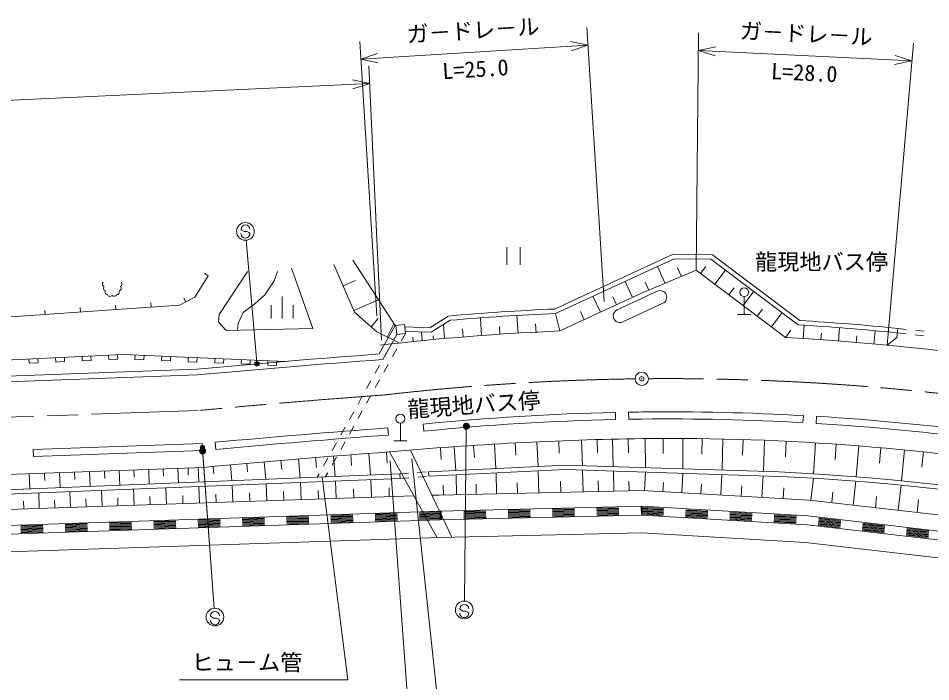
# Model space of a CAD drawing. Units: millimetres, scale not verified. Extents: x 40000 to 680000, y 20000 to 380000.
# Drawn here: x 395926 to 498893, y 260818 to 335705 of the extents above; entities that cross this region are included whole.
import ezdxf
from ezdxf.enums import TextEntityAlignment as Align

# ---------------------------------------------------------------- set-up
doc = ezdxf.new("R2010")
doc.units = ezdxf.units.MM
doc.header["$LTSCALE"] = 1000
doc.header["$PDMODE"] = 32
doc.header["$PDSIZE"] = 500
doc.linetypes.add('CHAIN', pattern=[18.5, 12, -1.5, 3.5, -1.5])
for name, color, linetype, lineweight in [('M-BGD', 7, 'Continuous', 13), ('M-BMK', 2, 'CHAIN', 13), ('M-BMK-SRVR', 3, 'Continuous', 13), ('M-STR-HTXT', 7, 'Continuous', 13), ('M-STR-STRC', 7, 'Continuous', 13)]:
    doc.layers.add(name, color=color, linetype=linetype, lineweight=lineweight)
doc.styles.add('@ＭＳ ゴシック', font='')
doc.styles.add('ＭＳ ゴシック', font='')
doc.styles.get('@ＭＳ ゴシック').set_extended_font_data('@MS Gothic')
doc.styles.get('ＭＳ ゴシック').set_extended_font_data('MS Gothic')

msp = doc.modelspace()

# ---------------------------------------------------------------- hatches: boundary and pattern name
at = {"layer": 'M-STR-STRC'}
for points in [[(446494, 290052), (446424, 290046), (446357, 290029), (446293, 290000), (446236, 289961), (446186, 289912), (446145, 289855), (446115, 289792), (446096, 289725), (446090, 289656), (446095, 289586), (446112, 289519), (446141, 289455), (446180, 289398), (446229, 289348), (446286, 289307), (446349, 289277), (446416, 289258), (446485, 289252), (446555, 289257), (446622, 289274), (446686, 289303), (446743, 289342), (446793, 289391), (446834, 289448), (446864, 289511), (446883, 289578), (446890, 289647), (446884, 289717), (446867, 289784), (446838, 289848), (446799, 289905), (446750, 289955), (446693, 289996), (446630, 290026), (446563, 290045)], [(446494, 290052), (446424, 290046), (446357, 290029), (446293, 290000), (446236, 289961), (446186, 289912), (446145, 289855), (446115, 289792), (446096, 289725), (446090, 289656), (446095, 289586), (446112, 289519), (446141, 289455), (446180, 289398), (446229, 289348), (446286, 289307), (446349, 289277), (446416, 289258), (446485, 289252), (446555, 289257), (446622, 289274), (446686, 289303), (446743, 289342), (446793, 289391), (446834, 289448), (446864, 289511), (446883, 289578), (446890, 289647), (446884, 289717), (446867, 289784), (446838, 289848), (446799, 289905), (446750, 289955), (446693, 289996), (446630, 290026), (446563, 290045)], [(416704, 287262), (416635, 287251), (416569, 287228), (416508, 287194), (416454, 287150), (416409, 287097), (416373, 287037), (416348, 286972), (416335, 286904), (416334, 286834), (416345, 286765), (416368, 286699), (416403, 286638), (416447, 286584), (416499, 286539), (416559, 286503), (416625, 286478), (416693, 286465), (416763, 286465), (416832, 286476), (416897, 286499), (416958, 286533), (417012, 286577), (417058, 286630), (417093, 286690), (417118, 286755), (417131, 286823), (417132, 286893), (417121, 286962), (417098, 287028), (417064, 287088), (417020, 287142), (416967, 287188), (416907, 287224), (416842, 287248), (416773, 287261)]]:
    msp.add_hatch(color=256, dxfattribs=at).paths.add_polyline_path(points)

# ---------------------------------------------------------------- linework, layer by layer
at = {"layer": 'M-BGD'}
for p, q in [((451051, 309868), (451051, 307868)), ((452551, 309868), (452551, 307868)), ((456433, 302888), (469837, 309060)), ((474248, 309013), (469837, 309060)), ((474248, 309013), (484131, 301589)), ((431530, 307921), (433868, 302524)), ((438446, 301013), (433670, 308413)), ((456553, 302393), (469944, 308559)), ((474079, 308515), (469944, 308559)), ((472427, 308532), (472414, 307264)), ((474079, 308515), (483951, 301099)), ((417350, 306650), (416926, 306915)), ((418608, 302275), (421797, 307135)), ((425189, 307135), (424810, 306072)), ((429164, 300705), (426759, 307515)), ((466180, 304624), (472414, 307264)), ((468041, 307683), (468916, 305783)), ((470307, 307541), (470758, 306563)), ((472414, 307264), (482508, 299681)), ((473515, 307688), (472914, 306889)), ((475714, 307286), (474513, 305687)), ((417350, 306650), (415833, 304221)), ((424810, 306072), (423746, 304502)), ((432577, 305505), (433968, 306108)), ((465246, 304193), (464409, 306010)), ((466650, 305925), (467075, 305003)), ((463500, 302790), (468036, 304895)), ((476713, 305286), (476112, 304486)), ((478912, 304884), (477711, 303285)), ((415833, 304221), (414127, 303309)), ((414831, 303685), (414596, 304126)), ((423746, 304502), (422607, 303464)), ((425698, 301814), (425698, 304314)), ((433782, 302723), (436565, 303928)), ((457045, 300417), (466180, 304624)), ((461612, 302520), (460776, 304337)), ((463429, 303357), (463011, 304265)), ((477847, 304284), (477847, 302284)), ((414127, 303309), (394005, 301934)), ((398961, 302273), (398927, 302771)), ((402952, 302545), (402918, 303044)), ((406943, 302818), (406908, 303317)), ((410933, 303091), (410899, 303589)), ((422607, 303464), (421291, 302477)), ((424448, 301814), (424448, 303314)), ((426948, 301814), (426948, 303314)), ((464132, 301429), (468667, 303534)), ((479911, 302883), (479310, 302084)), ((418532, 301414), (418608, 302275)), ((421291, 302477), (420734, 301262)), ((433868, 302524), (436387, 300313)), ((435734, 300886), (436539, 301803)), ((442367, 300770), (444393, 302041)), ((448218, 299896), (448073, 301840)), ((452335, 300171), (452190, 302108)), ((456553, 302393), (457045, 300412)), ((459796, 301684), (459377, 302592)), ((477097, 302284), (478597, 302284)), ((482111, 302482), (480909, 300882)), ((419392, 300477), (418532, 301414)), ((419392, 300477), (429164, 300705)), ((420734, 301262), (420661, 300507)), ((436664, 297812), (438446, 301013)), ((437564, 299726), (438310, 301223)), ((439529, 301129), (438446, 301013)), ((438641, 300028), (438534, 301022)), ((439636, 300135), (439529, 301129)), ((439557, 300864), (442367, 300770)), ((442503, 300266), (444658, 301617)), ((444027, 299554), (443908, 301147)), ((450286, 300041), (450219, 300931)), ((454371, 300212), (454296, 301217)), ((484600, 301059), (484505, 299562)), ((488610, 300778), (488495, 299282)), ((495067, 299685), (495168, 300702)), ((495168, 300702), (496162, 300593)), ((436387, 300313), (438914, 299053)), ((437061, 297190), (438641, 300028)), ((438641, 300028), (438155, 299154)), ((439636, 300135), (438641, 300028)), ((439615, 300133), (439129, 299259)), ((439611, 300362), (442503, 300266)), ((440473, 299173), (440434, 299698)), ((441517, 299320), (441444, 300301)), ((442772, 299440), (442732, 299869)), ((446132, 299734), (446064, 300641)), ((483109, 300481), (482508, 299681)), ((486553, 300177), (486500, 299429)), ((490551, 299869), (490489, 299122)), ((492617, 300442), (492480, 298934)), ((493975, 298809), (495067, 299685)), ((495119, 300204), (496113, 300095)), ((497107, 299987), (498101, 299878)), ((497156, 300484), (498150, 300375)), ((386698, 296762), (407728, 297758)), ((404150, 297088), (404126, 297587)), ((406124, 297682), (406147, 297182)), ((407146, 297230), (407123, 297729)), ((407728, 297758), (426055, 296976)), ((409121, 297698), (409099, 297199)), ((410098, 297156), (410120, 297656)), ((437669, 298281), (437182, 297407)), ((438643, 298386), (438156, 297512)), ((397134, 297256), (397157, 296757)), ((397157, 296757), (398156, 296804)), ((398156, 296804), (398133, 297304)), ((400130, 297398), (400154, 296899)), ((400154, 296899), (401153, 296946)), ((401153, 296946), (401129, 297445)), ((403127, 297540), (403151, 297041)), ((403151, 297041), (404150, 297088)), ((406147, 297182), (407146, 297230)), ((409099, 297199), (410098, 297156)), ((412118, 297571), (412097, 297071)), ((412097, 297071), (413096, 297028)), ((413096, 297028), (413117, 297528)), ((415115, 297443), (415094, 296943)), ((415094, 296943), (416093, 296900)), ((416093, 296900), (416114, 297400)), ((418112, 297315), (418091, 296815)), ((418091, 296815), (419090, 296773)), ((419090, 296773), (419112, 297272)), ((421110, 297187), (421088, 296687)), ((421088, 296687), (422087, 296645)), ((422087, 296645), (422109, 297144)), ((424107, 297059), (424086, 296559)), ((424086, 296559), (425085, 296517)), ((425085, 296517), (425106, 297016)), ((437670, 296638), (437183, 295764)), ((362295, 294167), (416125, 296090)), ((436696, 296533), (436210, 295659)), ((362318, 293517), (416167, 295442)), ((435723, 294786), (435237, 293912)), ((436697, 294891), (436211, 294017)), ((434750, 293038), (434264, 292165)), ((435724, 293143), (435238, 292269)), ((433778, 291291), (433291, 290417)), ((434752, 291396), (434265, 290522)), ((463302, 291215), (463320, 290415)), ((464815, 290444), (464802, 291244)), ((484519, 290862), (484475, 290063)), ((485968, 289977), (486017, 290776)), ((432805, 289543), (432318, 288670)), ((433779, 289648), (433292, 288774)), ((437627, 289460), (437702, 288664)), ((439042, 290010), (439042, 288010)), ((441684, 289093), (441604, 289889)), ((446485, 289252), (446277, 269937)), ((416670, 287705), (397610, 287023)), ((416670, 287705), (416698, 286905)), ((418163, 287844), (418237, 287048)), ((431832, 287796), (431346, 286922)), ((432806, 287901), (432320, 287027)), ((438292, 288010), (439792, 288010)), ((445104, 287350), (445293, 284668)), ((447305, 287499), (447393, 286136)), ((449661, 287645), (449823, 284887)), ((451992, 287775), (452065, 286386)), ((454456, 287896), (454584, 285117)), ((456923, 288003), (456978, 286619)), ((459495, 288097), (459591, 285204)), ((461235, 288151), (461278, 286650)), ((462989, 288198), (463064, 285093)), ((464741, 288236), (464773, 286637)), ((466676, 288268), (466708, 284976)), ((468712, 288280), (468716, 286596)), ((470936, 288276), (470916, 284841)), ((473099, 288255), (473075, 286514)), ((475423, 288213), (475344, 284699)), ((477720, 288152), (477666, 286389)), ((480144, 288066), (480004, 284549)), ((482583, 287959), (482498, 286211)), ((485887, 287778), (485675, 284284)), ((488226, 287626), (488105, 285880)), ((490768, 287437), (490493, 283948)), ((397610, 287023), (397639, 286224)), ((416698, 286905), (397639, 286224)), ((416715, 287113), (418046, 269116)), ((431497, 286284), (431681, 283973)), ((433442, 286437), (433534, 285244)), ((435489, 286594), (435675, 284133)), ((437465, 286741), (437558, 285477)), ((437824, 286768), (443188, 277078)), ((440237, 286886), (444852, 277120)), ((443563, 287238), (443662, 285916)), ((493272, 287229), (493119, 285485)), ((495936, 286981), (495595, 283498)), ((498084, 286762), (497900, 285022)), ((419875, 285291), (420038, 283505)), ((421723, 285458), (421807, 284519)), ((423691, 285632), (423864, 283658)), ((425571, 285795), (425659, 284765)), ((427566, 285964), (427746, 283814)), ((429477, 286122), (429568, 285006)), ((430859, 286048), (430373, 285175)), ((431833, 286153), (431347, 285279)), ((457676, 285266), (442209, 284519)), ((481805, 284492), (457676, 285266)), ((416845, 285009), (341705, 282324)), ((438977, 284266), (362410, 281188)), ((397173, 284306), (397234, 282588)), ((398883, 284367), (398914, 283516)), ((400586, 284428), (400647, 282725)), ((402281, 284489), (402311, 283645)), ((403969, 284549), (404029, 282861)), ((405649, 284609), (405679, 283773)), ((407322, 284669), (407382, 282996)), ((408987, 284728), (409017, 283899)), ((410645, 284788), (410705, 283130)), ((412296, 284847), (412325, 284025)), ((413939, 284905), (413998, 283262)), ((415088, 284946), (415118, 284130)), ((416237, 284987), (416296, 283354)), ((417932, 285111), (418010, 284269)), ((429886, 284301), (429658, 283891)), ((430860, 284406), (430595, 283929)), ((438977, 284266), (439974, 284344)), ((438977, 284266), (439007, 283767)), ((440971, 284422), (441968, 284500)), ((442209, 284519), (442241, 284020)), ((457680, 284765), (442241, 284020)), ((449907, 282038), (449853, 284387)), ((454665, 282148), (454608, 284617)), ((481785, 283992), (457680, 284765)), ((459664, 282264), (459608, 284704)), ((463129, 282344), (463077, 284592)), ((466593, 282406), (466713, 284476)), ((470787, 282162), (470913, 284341)), ((475200, 281906), (475333, 284199)), ((439007, 283767), (362430, 280689)), ((423972, 281241), (423907, 283174)), ((427851, 281370), (427786, 283331)), ((431787, 281501), (431721, 283490)), ((435778, 281634), (435711, 283651)), ((439007, 283767), (440004, 283845)), ((441001, 283923), (441997, 284001)), ((445380, 281934), (445328, 284169)), ((452256, 282093), (452229, 283267)), ((457134, 282205), (457105, 283440)), ((461397, 282304), (461369, 283476)), ((464861, 282384), (464836, 283460)), ((468663, 282285), (468723, 283320)), ((479845, 281637), (479985, 284050)), ((485358, 281308), (485644, 283785)), ((490142, 280754), (490454, 283450)), ((398304, 280386), (398245, 282136)), ((401816, 280503), (401757, 282278)), ((405379, 280622), (405319, 282422)), ((408992, 280742), (408932, 282568)), ((412658, 280864), (412596, 282717)), ((416376, 280988), (416313, 282867)), ((420147, 281113), (420083, 283019)), ((422052, 281177), (422021, 282130)), ((425905, 281305), (425873, 282272)), ((429812, 281435), (429779, 282415)), ((433775, 281567), (433742, 282561)), ((437795, 281701), (437762, 282709)), ((443436, 281889), (466365, 282419)), ((443904, 281899), (443878, 283012)), ((447615, 281985), (447590, 283103)), ((466365, 282419), (485191, 281327)), ((472965, 282036), (473028, 283125)), ((477493, 281773), (477559, 282920)), ((482257, 281497), (482327, 282703)), ((487714, 281035), (487850, 282213)), ((495218, 280167), (495546, 283000)), ((362468, 279194), (440577, 281793)), ((396566, 280329), (396537, 281191)), ((400054, 280445), (400024, 281320)), ((403591, 280562), (403562, 281450)), ((407179, 280682), (407149, 281582)), ((410819, 280803), (410788, 281716)), ((414510, 280926), (414479, 281852)), ((418255, 281050), (418223, 281990)), ((442611, 281861), (443436, 281889)), ((485191, 281327), (501049, 279492)), ((492642, 280465), (492787, 281715)), ((497346, 279920), (497512, 281352)), ((95637, 268512), (443487, 280089)), ((443487, 280089), (466334, 280618)), ((446195, 280052), (448694, 280110)), ((451193, 280167), (453693, 280225)), ((451196, 280067), (453695, 280125)), ((456192, 280283), (458691, 280341)), ((456194, 280183), (458694, 280241)), ((456197, 280083), (458696, 280141)), ((461191, 280399), (463690, 280456)), ((461193, 280299), (463692, 280356)), ((461195, 280199), (463695, 280256)), ((461198, 280099), (463697, 280156)), ((466189, 280514), (466332, 280517)), ((466192, 280414), (466330, 280417)), ((466194, 280314), (466329, 280317)), ((466196, 280214), (466327, 280217)), ((466199, 280114), (466325, 280117)), ((468735, 279977), (466325, 280117)), ((468741, 280077), (466327, 280217)), ((468747, 280177), (466329, 280317)), ((468752, 280277), (466330, 280417)), ((468758, 280377), (466332, 280517)), ((466334, 280618), (485036, 279533)), ((471248, 280132), (473744, 279987)), ((471254, 280232), (473750, 280087)), ((95635, 267511), (443515, 279090)), ((416201, 279081), (418700, 279164)), ((416205, 278981), (418703, 279064)), ((421199, 279247), (423697, 279331)), ((421202, 279147), (423701, 279231)), ((421205, 279048), (423704, 279131)), ((426196, 279414), (428694, 279497)), ((426199, 279314), (428698, 279397)), ((426202, 279214), (428701, 279297)), ((426206, 279114), (428704, 279197)), ((426209, 279014), (428708, 279097)), ((431193, 279580), (433692, 279663)), ((431196, 279480), (433695, 279563)), ((431200, 279380), (433698, 279463)), ((431203, 279280), (433702, 279363)), ((431206, 279180), (433705, 279263)), ((431210, 279080), (433708, 279163)), ((431213, 278980), (433712, 279064)), ((436190, 279746), (438689, 279830)), ((436194, 279646), (438692, 279730)), ((436197, 279546), (438696, 279630)), ((436200, 279447), (438699, 279530)), ((436204, 279347), (438702, 279430)), ((436207, 279247), (438706, 279330)), ((436210, 279147), (438709, 279230)), ((436214, 279047), (438712, 279130)), ((441188, 279913), (443490, 279989)), ((441191, 279813), (443493, 279889)), ((441194, 279713), (443496, 279789)), ((441197, 279613), (443498, 279689)), ((441201, 279513), (443501, 279589)), ((441204, 279413), (443504, 279489)), ((441207, 279313), (443507, 279390)), ((441211, 279213), (443510, 279290)), ((441214, 279113), (443513, 279190)), ((443695, 279994), (443490, 279989)), ((443698, 279894), (443493, 279889)), ((443700, 279794), (443496, 279789)), ((443702, 279694), (443498, 279689)), ((443705, 279594), (443501, 279589)), ((443707, 279494), (443504, 279489)), ((443709, 279394), (443507, 279390)), ((443712, 279294), (443510, 279290)), ((443714, 279194), (443513, 279190)), ((443515, 279090), (466316, 279617)), ((446197, 279952), (448696, 280010)), ((446199, 279852), (448699, 279910)), ((446202, 279752), (448701, 279810)), ((446204, 279652), (448703, 279710)), ((446206, 279552), (448706, 279610)), ((446209, 279452), (448708, 279510)), ((446211, 279352), (448710, 279410)), ((446213, 279252), (448712, 279310)), ((451198, 279967), (453697, 280025)), ((451200, 279867), (453700, 279925)), ((451203, 279768), (453702, 279825)), ((451205, 279668), (453704, 279725)), ((451207, 279568), (453707, 279625)), ((451210, 279468), (453709, 279525)), ((451212, 279368), (453711, 279425)), ((456199, 279983), (458698, 280041)), ((456201, 279883), (458701, 279941)), ((456204, 279783), (458703, 279841)), ((456206, 279683), (458705, 279741)), ((456208, 279583), (458707, 279641)), ((456210, 279483), (458710, 279541)), ((461200, 279999), (463699, 280056)), ((461202, 279899), (463702, 279957)), ((461205, 279799), (463704, 279857)), ((461207, 279699), (463706, 279757)), ((461209, 279599), (463708, 279657)), ((466201, 280014), (466323, 280017)), ((466203, 279914), (466322, 279917)), ((466205, 279814), (466320, 279817)), ((466208, 279714), (466318, 279717)), ((466316, 279617), (484949, 278536)), ((468712, 279578), (466318, 279717)), ((468718, 279678), (466320, 279817)), ((468723, 279778), (466322, 279917)), ((468729, 279878), (466323, 280017)), ((471208, 279433), (473703, 279289)), ((471213, 279533), (473709, 279388)), ((471219, 279633), (473715, 279488)), ((471225, 279733), (473721, 279588)), ((471231, 279833), (473727, 279688)), ((471237, 279932), (473732, 279788)), ((471242, 280032), (473738, 279888)), ((476199, 279144), (478695, 278999)), ((476205, 279244), (478701, 279099)), ((476211, 279343), (478707, 279199)), ((476217, 279443), (478712, 279299)), ((476222, 279543), (478718, 279398)), ((476228, 279643), (478724, 279498)), ((476234, 279743), (478730, 279598)), ((476240, 279843), (478736, 279698)), ((476246, 279942), (478741, 279798)), ((481202, 279054), (483698, 278909)), ((481208, 279154), (483704, 279009)), ((481214, 279254), (483710, 279109)), ((481220, 279353), (483716, 279209)), ((481226, 279453), (483721, 279308)), ((481231, 279553), (483727, 279408)), ((481237, 279653), (483733, 279508)), ((485036, 279533), (500787, 277710)), ((486251, 279090), (488735, 278803)), ((486263, 279189), (488746, 278902)), ((486274, 279289), (488757, 279001)), ((396212, 278416), (398711, 278499)), ((396216, 278316), (398714, 278399)), ((396219, 278216), (398718, 278299)), ((396222, 278116), (398721, 278199)), ((396226, 278016), (398724, 278099)), ((401210, 278582), (403708, 278665)), ((401213, 278482), (403712, 278565)), ((401216, 278382), (403715, 278465)), ((401220, 278282), (403718, 278365)), ((401223, 278182), (403722, 278265)), ((401226, 278082), (403725, 278166)), ((401230, 277982), (403728, 278066)), ((406207, 278748), (408706, 278832)), ((406210, 278648), (408709, 278732)), ((406214, 278549), (408712, 278632)), ((406217, 278449), (408715, 278532)), ((406220, 278349), (408719, 278432)), ((406224, 278249), (408722, 278332)), ((406227, 278149), (408725, 278232)), ((406230, 278049), (408729, 278132)), ((406233, 277949), (408732, 278032)), ((411204, 278915), (413703, 278998)), ((411207, 278815), (413706, 278898)), ((411211, 278715), (413709, 278798)), ((411214, 278615), (413713, 278698)), ((411217, 278515), (413716, 278598)), ((411221, 278415), (413719, 278498)), ((411224, 278315), (413723, 278398)), ((411227, 278215), (413726, 278298)), ((411231, 278115), (413729, 278198)), ((416208, 278881), (418707, 278964)), ((416211, 278781), (418710, 278864)), ((416215, 278681), (418713, 278764)), ((416218, 278581), (418717, 278665)), ((416221, 278481), (418720, 278565)), ((416225, 278381), (418723, 278465)), ((416228, 278282), (418727, 278365)), ((421209, 278948), (423707, 279031)), ((421212, 278848), (423711, 278931)), ((421215, 278748), (423714, 278831)), ((421219, 278648), (423717, 278731)), ((421222, 278548), (423720, 278631)), ((421225, 278448), (423724, 278531)), ((426212, 278914), (428711, 278997)), ((426216, 278814), (428714, 278897)), ((426219, 278714), (428718, 278797)), ((426222, 278614), (428721, 278697)), ((431216, 278880), (433715, 278964)), ((431220, 278780), (433718, 278864)), ((436217, 278947), (438716, 279030)), ((481191, 278854), (483687, 278709)), ((481197, 278954), (483692, 278809)), ((484949, 278536), (500642, 276720)), ((486182, 278494), (488666, 278207)), ((486194, 278593), (488677, 278306)), ((486205, 278693), (488689, 278405)), ((486217, 278792), (488700, 278505)), ((486228, 278891), (488712, 278604)), ((486240, 278991), (488723, 278703)), ((491160, 278019), (493644, 277731)), ((491172, 278118), (493655, 277831)), ((491183, 278217), (493667, 277930)), ((491195, 278317), (493678, 278029)), ((491206, 278416), (493690, 278129)), ((491218, 278515), (493701, 278228)), ((491229, 278615), (493713, 278327)), ((491241, 278714), (493724, 278427)), ((496196, 278040), (498680, 277753)), ((496208, 278139), (498691, 277852)), ((95702, 265513), (443572, 277090)), ((396229, 277916), (398728, 277999)), ((396232, 277816), (398731, 277899)), ((396236, 277716), (398734, 277799)), ((396239, 277616), (398738, 277699)), ((401233, 277883), (403732, 277966)), ((401236, 277783), (403735, 277866)), ((443572, 277090), (466282, 277616)), ((466282, 277616), (484776, 276543)), ((491149, 277919), (493632, 277632)), ((496116, 277345), (498599, 277057)), ((496127, 277444), (498611, 277157)), ((496139, 277543), (498622, 277256)), ((496150, 277643), (498634, 277355)), ((496162, 277742), (498645, 277455)), ((496173, 277841), (498657, 277554)), ((496185, 277941), (498668, 277653)), ((484776, 276543), (500351, 274741)), ((417721, 268131), (417622, 268249)), ((417721, 268131), (417622, 268249)), ((417966, 267991), (417721, 268131)), ((417966, 267991), (417721, 268131)), ((418267, 267989), (417966, 267991)), ((418267, 267989), (417966, 267991)), ((418512, 267877), (418267, 267989)), ((418512, 267877), (418267, 267989)), ((418618, 267741), (418512, 267877)), ((418618, 267741), (418512, 267877))]:
    msp.add_line(p, q, dxfattribs=at)
for centre, radius in [((477847, 304784), 500), ((439042, 290510), 500), ((416704, 287262), 150), ((416704, 287262), 120), ((416704, 287262), 90), ((416704, 287262), 60), ((416704, 287262), 30), ((418121, 268120), 1000), ((418121, 268120), 1000)]:
    msp.add_circle(centre, radius, dxfattribs=at)
for centre, radius, start, end in [((405721, 305704), 300, 131.69646, 250.31174), ((407336, 305692), 300, 295.5816, 51.83622), ((405833, 305210), 300, 135.42173, 248.97879), ((406007, 304825), 300, 159.44719, 269.02338), ((407045, 304803), 300, 265.11616, 25.19228), ((407242, 305221), 300, 284.47614, 41.84201), ((468351, 304215), 750, 294.89952, 114.89952), ((406288, 304616), 300, 197.56364, 321.14954), ((406746, 304626), 300, 221.4806, 335.92433), ((469317, 15031), 288145, 92.56263, 94.96316), ((463816, 302110), 750, 114.89952, 294.89952), ((469317, 15031), 287645, 92.54314, 94.91775), ((465936, 6105), 295544, 84.33316, 86.50527), ((465936, 6105), 296044, 84.33316, 86.4762), ((469317, 15031), 285645, 92.4623, 96.55491), ((465936, 6105), 294044, 70.0835, 86.76898), ((510320, -704134), 1004650, 94.2044, 95.37988), ((510320, -704134), 1004000, 94.18439, 95.38096), ((469340, 14160), 277121, 91.24844, 95.74422), ((469340, 14160), 276321, 91.24844, 95.74422), ((469340, 14160), 277121, 90.62347, 90.93831), ((469340, 14160), 276321, 90.62348, 90.93831), ((469317, 15031), 276250, 86.84534, 90.62057), ((469317, 15031), 275450, 86.84534, 90.62057), ((469317, 15031), 276250, 82.51565, 86.53423), ((510320, -704134), 996250, 94.18439, 95.30764), ((469317, 15031), 275450, 82.51565, 86.53423), ((510320, -704134), 995450, 94.18343, 95.30764), ((472400, -99546), 387858, 90.89269, 95.1145), ((469317, 15031), 273250, 70.11135, 90.62057), ((510320, -704134), 993550, 94.18439, 95.39845), ((469317, 15031), 269750, 70.11135, 87.3466), ((469317, 15031), 269250, 70.11135, 87.34584), ((418122, 268245), 500, 359.55488, 179.55488), ((418122, 268245), 500, 359.55488, 179.55488), ((418118, 267745), 500, 179.55488, 359.55488), ((418118, 267745), 500, 179.55488, 359.55488)]:
    msp.add_arc(centre, radius, start, end, dxfattribs=at)
msp.add_point((416704, 287262), dxfattribs=at)
at = {"layer": 'M-BMK'}
msp.add_line((367208, 289689), (416426, 291448), dxfattribs=at)
for centre, radius, start, end in [((469317, 15031), 280000, 90.77404, 96.55491), ((469317, 15031), 280000, 70.26483, 90.4671), ((510320, -704134), 1000000, 94.18439, 95.38762)]:
    msp.add_arc(centre, radius, start, end, dxfattribs=at)
at = {"layer": 'M-BMK-SRVR'}
msp.add_circle((466284, 295014), 750, dxfattribs=at)
msp.add_point((466284, 295014), dxfattribs=at)
at = {"layer": 'M-STR-HTXT'}
for p, q in [((433114, 261039), (430206, 283913)), ((414114, 261039), (433114, 261039))]:
    msp.add_line(p, q, dxfattribs=at)
at = {"layer": 'M-STR-STRC'}
for p, q in [((462025, 303737), (460085, 334676)), ((472414, 307264), (472698, 334073)), ((436393, 302130), (434453, 333069)), ((460210, 332680), (434579, 331073)), ((460210, 332680), (458249, 333076)), ((458314, 332043), (460210, 332680)), ((493975, 298809), (496937, 332893)), ((436474, 331711), (434579, 331073)), ((474632, 332496), (472677, 332073)), ((496764, 330901), (472677, 332073)), ((472677, 332073), (474581, 331462)), ((434579, 331073), (436539, 330677)), ((494809, 330478), (496764, 330901)), ((496764, 330901), (494860, 331512)), ((436929, 299370), (435498, 330337)), ((435590, 328339), (433636, 328767)), ((435590, 328339), (339900, 323917)), ((433684, 327733), (435590, 328339)), ((421164, 311786), (421065, 311904)), ((421409, 311647), (421164, 311786)), ((421710, 311644), (421409, 311647)), ((421955, 311532), (421710, 311644)), ((422061, 311396), (421955, 311532)), ((422852, 296852), (421647, 310649)), ((446485, 289252), (446277, 269937)), ((416763, 286465), (418046, 269116)), ((437897, 285770), (440160, 254843)), ((440334, 285981), (443720, 254325)), ((445858, 268937), (445758, 269055)), ((445858, 268937), (445758, 269055)), ((446103, 268798), (445858, 268937)), ((446103, 268798), (445858, 268937)), ((446404, 268796), (446103, 268798)), ((446404, 268796), (446103, 268798)), ((446649, 268684), (446404, 268796)), ((446649, 268684), (446404, 268796)), ((446755, 268548), (446649, 268684)), ((446755, 268548), (446649, 268684))]:
    msp.add_line(p, q, dxfattribs=at)
for centre, radius in [((421560, 311645), 1000), ((422865, 296702), 150), ((422865, 296702), 120), ((422865, 296702), 90), ((422865, 296702), 60), ((422865, 296702), 30), ((446257, 268926), 1000), ((446257, 268926), 1000)]:
    msp.add_circle(centre, radius, dxfattribs=at)
for centre, start, end in [((421565, 311900), 359.55488, 179.55488), ((421561, 311400), 179.55488, 359.55488), ((446258, 269051), 359.55488, 179.55488), ((446258, 269051), 359.55488, 179.55488), ((446255, 268551), 179.55488, 359.55488), ((446255, 268551), 179.55488, 359.55488)]:
    msp.add_arc(centre, 500, start, end, dxfattribs=at)
msp.add_point((422865, 296702), dxfattribs=at)

# ---------------------------------------------------------------- texts
at = {"layer": 'M-BGD', "style": 'ＭＳ ゴシック'}
msp.add_text('龍現地バス停', height=1833, dxfattribs=at).set_placement((486568, 308221), align=Align.MIDDLE_CENTER)
msp.add_text('龍現地バス停', height=1833, rotation=4.057, dxfattribs=at).set_placement((447331, 292091), align=Align.MIDDLE_CENTER)
at = {"layer": 'M-STR-HTXT', "style": 'ＭＳ ゴシック'}
msp.add_text('ヒュ－ム管', height=1833, dxfattribs=at).set_placement((415489, 261539), align=Align.BOTTOM_LEFT)
at = {"layer": 'M-STR-STRC', "style": 'ＭＳ ゴシック'}
for rotation, p in [(3.588, (447332, 332875)), (357.213, (484769, 332486))]:
    msp.add_text('ガ－ドレ－ル', height=1833, rotation=rotation, dxfattribs=at).set_placement(p, align=Align.BOTTOM_CENTER)
at = {"layer": 'M-STR-STRC', "style": '@ＭＳ ゴシック'}
for s, rotation, p in [('L=25.0', 3.588, (447457, 330879)), ('L=28.0', 357.213, (484672, 330488))]:
    msp.add_text(s, height=1833, rotation=rotation, dxfattribs=at).set_placement(p, align=Align.TOP_CENTER)

doc.saveas('drawing.dxf')
